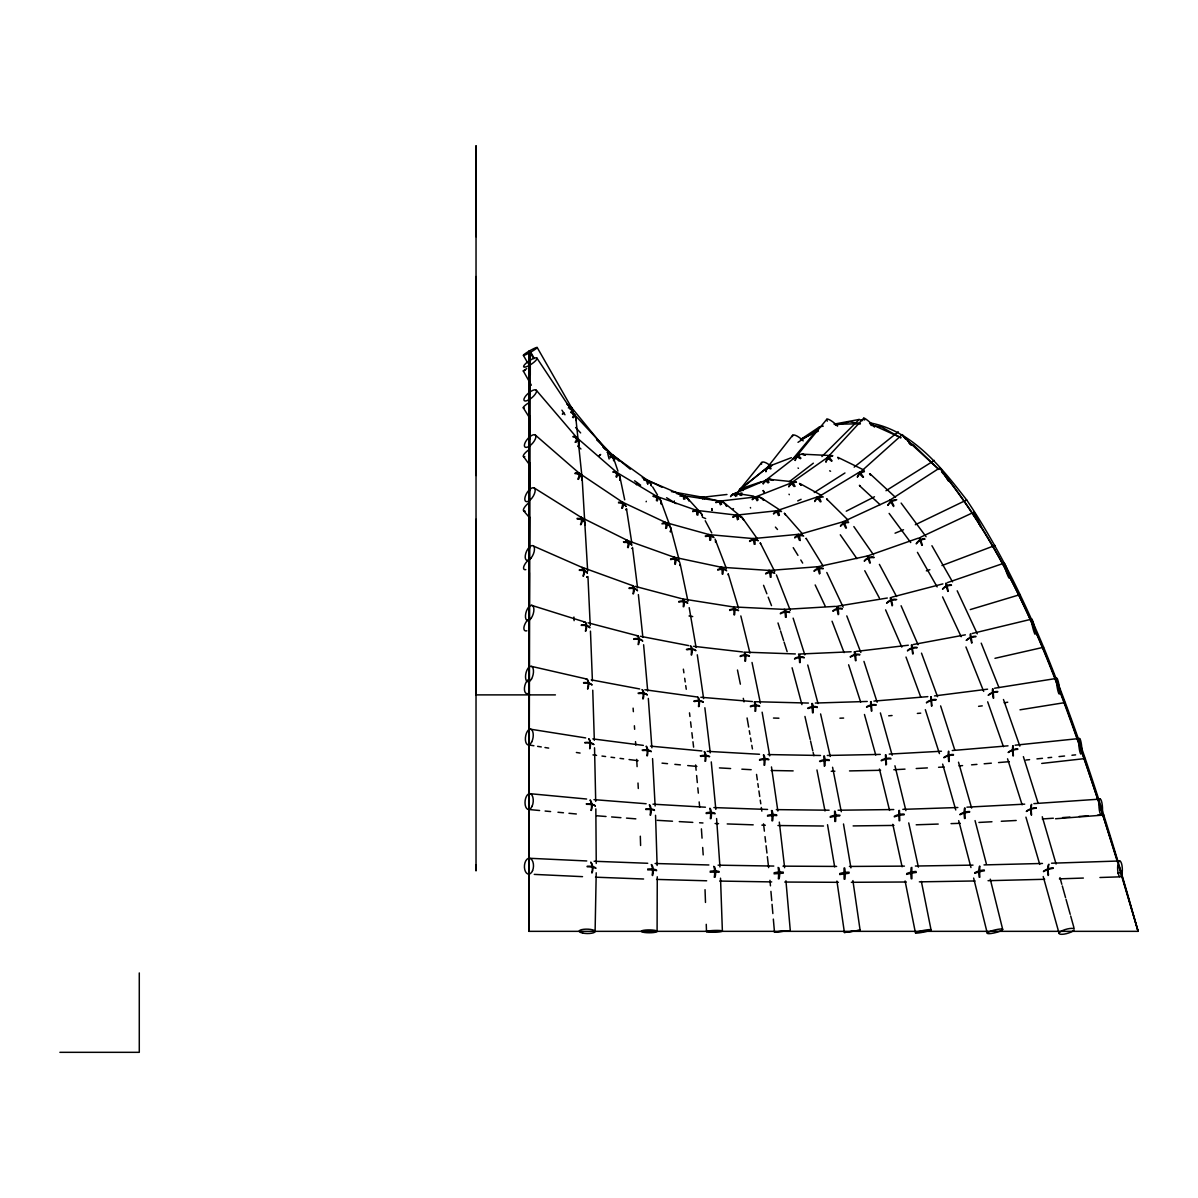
<?xml version="1.0" encoding="UTF-8"?>
<svg xmlns="http://www.w3.org/2000/svg" width="1198" height="1198" viewBox="0 0 1198 1198"><rect width="100%" height="100%" fill="white"/><g stroke="black" fill="none" stroke-linecap="round" stroke-linejoin="round"><path stroke-width="1.5" d="M476.025 519.318L476.025 870.676L476.025 864.791M476.025 475.501L476.04 145.677L476.04 236.68M476.055 685.031L476.055 667.99M530.28 374.869L530.28 351.718M869.793 422.849C912.801 430.711 941.284 467.43 966.681 499.955C997.694 546.078 1022.059 596.125 1043.623 647.249C1081.539 739.675 1111.265 835.186 1138.1 931.34L528.767 931.34L530.28 351.418L533.919 357.768M657.088 931.46A7.937 1.438 0.2 0 0 645.707 930.037A7.937 1.438 0.2 0 0 644.719 932.508A7.937 1.438 0.2 0 0 657.088 931.46L657.268 876.771M796.94 535.132L843.886 521.534L846.432 527.899M824.314 766.256L823.805 756.043M530.07 392.63L530.115 383.33M528.812 731.544L528.947 692.519M529.037 668.499L529.157 633.128M529.261 607.671L529.381 572.659M529.471 548.804L529.591 516.847M529.681 490.776L529.786 462.892M529.89 438.782L529.98 415.841M530.07 394.322L530.085 388.931M834.826 821.499L834.557 811.241M844.111 879.167L844.021 868.056M899.773 820.705L899.488 810.447M911.918 878.778L911.828 867.352M595.106 931.475L596.215 872.788M885.427 754.815L885.846 765.013M948.831 751.326L949.25 761.524M911.349 645.063L912.666 653.868M970.709 634.027L972.012 642.817M890.234 597.772L892.136 605.874M898.934 810.447L899.054 820.705M965.004 807.976L965.094 818.489M930.726 696.727L931.475 706.011M992.917 688.82L993.666 698.105M531.343 385.202L523.271 370.946L526.716 368.625M919.031 538.022L921.891 545.36M980.488 525.248L973.974 512.16L980.189 525.982M858.876 473.465L902.214 434.619L911.813 445.222M902.229 434.724L903.532 436.551M844.395 932.478L860.104 930.202L844.41 932.508L836.923 881.054M790.291 930.651L774.477 932.029L790.291 930.651L785.933 880.77M863.488 476.999L859.715 471.967L816.841 497.844M859.715 471.967L859.82 472.731M766.66 468.328L792.612 435.308M739.585 489.937L761.703 462.488M795.861 457.067L826.785 419.27M792.926 458.819L819.687 426.788L823.281 426.129M826.77 458.22L863.728 418.177M821.903 456.573L859.116 419.48L862.665 420.603M817.335 566.864L868.25 555.782L870.317 562.88M740.035 489.488L767.933 467.04L740.738 488.769M854.174 467.13L898.26 431.804M764.728 481.012L797.134 455.824M789.078 481.881L813.337 463.177M790.53 483.438L828.043 457.097M801.417 438.977L819.687 426.788M939.936 467.849L948.546 480.997L939.951 467.759L889.8 500.21L893.588 506.544M798.003 442.317L817.725 429.573M814.281 492.513L844.964 472.985M885.996 490.716L934.365 460.406M846.252 511.187L874.465 496.781M525.428 370.017L523.271 370.946M915.317 524.739L966.681 499.955M797.718 500.914L801.103 499.296M920.738 537.138L973.974 512.16M800.474 439.456L818.324 431.115M733.206 494.085L766.51 479.964M895.056 533.185L903.532 529.756M754.426 497.365L792.192 482.554M769.595 466.022L791.414 457.681M941.972 565.546L994.999 545.449M918.072 538.231L867.307 556.052L869.703 563.015M947.588 582.542L1004.134 563.135M741.802 488.425L761.554 481.671M775.9 511.037L818.264 496.601M926.339 570.847L929.843 569.724M970.26 609.587L1020.247 594.552M892.001 597.128L942.901 583.89M835.455 425.29L849.622 421.861L860.269 423.568M972.147 633.487L1031.658 619.141M994.969 658.316L1043.623 647.249M839.663 874.555L849.068 873.237M834.018 424.137L859.116 419.48M913.205 644.539L965.363 634.835M838.271 606.053L887.314 598.027M1020.007 709.815L1065.381 702.522M994.595 688.221L1056.846 678.368M1004.194 702.777L1007.743 702.223M816.796 497.275L820.286 501.842M934.515 695.918L987.571 689.179M978.586 706.326L982.255 705.862M856.001 651.442L908.309 645.228M774.058 873.836L783.327 873.162M718.59 501.258L756.447 496.871M701.594 497.38L726.976 494.474M1041.736 763.44L1085.328 758.529M735.677 515.215L777.637 510.662M1015.11 745.201L1079.518 738.492M1025.907 760.041L1029.591 759.652M1036.944 758.888L1042.47 758.319M1047.995 757.735L1051.679 757.361M1059.032 756.597L1064.558 756.013M1071.925 755.249L1075.594 754.86M858.517 472.821L862.934 477.268M752.494 538.651L798.467 534.323M952.26 750.532L1008.012 745.83M958.984 765.896L962.578 765.597M971.563 764.833L976.954 764.384M984.157 763.785L991.345 763.171M998.533 762.572L1009.33 761.658M873.911 701.1L927.836 696.637M888.691 715.805L892.061 715.52M917.354 713.424L920.723 713.154M768.727 570.503L818.444 566.669M1055.528 818.758L1103.822 815.044M1033.874 803.633L1100.213 799.096M1042.29 818.968L1053.341 818.219M1062.551 817.59L1069.919 817.081M1079.143 816.452L1088.353 815.823M1097.563 815.194L1101.247 814.94M784.091 609.438L835.44 606.368M889.216 754.096L941.433 751.236M893.813 769.745L905.014 769.131M916.2 768.517L927.387 767.903M938.573 767.289L944.174 766.975M966.921 807.167L1024.694 804.143M978.916 822.442L991.959 821.753M1001.273 821.274L1016.189 820.48M800.234 654.003L851.149 651.772M1117.719 872.998L1121.418 872.863M902.828 809.354L957.861 807.512M916.2 824.793L938.214 824.059M951.047 823.625L960.227 823.311M1051.559 863.219L1119.741 860.973M1059.406 878.853L1083.366 878.059M1099.944 877.505L1120.22 876.831A7.937 2.351 88.1 0 1 1117.764 865.435A7.937 2.351 88.1 0 1 1121.553 863.563A7.937 2.351 88.1 0 1 1121.029 876.337M815.314 703.046L867.247 701.459M839.903 718.186L843.617 718.066M984.022 864.911L1042.47 863.459M988.05 880.695L1044.671 879.287M834.751 424.257L860.404 423.748M827.264 755.474L880.275 754.411M831.232 771.272L834.886 771.198M849.517 770.913L880.605 770.284M915.392 866.034L973.001 865.121M919.345 881.848L975.097 880.964M838.091 810.222L893.753 809.549M853.126 825.916L893.948 825.422M849.427 866.439L904.415 866.124M851.359 882.297L906.347 881.998M555.408 694.885L476.025 694.885L476.04 276.558M59.9 1052.323L139.282 1052.323L139.282 972.941M782.968 866.154L836.623 866.424M784.75 882.042L838.39 882.312M776.319 809.623L829.106 810.207M777.966 825.527L823.475 826.021M718.081 865.166L773.788 866.064M719.713 881.069L771.692 881.908M768.023 754.56L820.51 755.489M771.138 770.494L793.151 770.883M755.683 701.714L808.41 703.061M773.474 718.051L778.925 718.201M655.096 863.503L708.872 864.971M656.594 879.422L706.655 880.785M745.605 652.176L795.337 653.943M713.873 807.587L767.559 809.444M715.101 823.52L718.56 823.64M727.216 823.939L753.198 824.838M761.868 825.137L765.327 825.257M594.103 861.257L647.729 863.279M595.511 877.191L643.581 879.003M529.202 858.262L586.735 860.958M534.263 874.39L582.528 876.651M734.614 606.982L784.915 609.423A7.937 1.572 -87.2 0 1 786.113 617.359M802.106 454.162L832.7 455.659M707.179 751.326L759.487 754.276M719.429 767.903L730.63 768.547M741.847 769.176L751.176 769.7M652.97 804.172L705.427 807.212M657.268 820.33L672.497 821.214M679.266 821.603L692.803 822.382M699.572 822.771L702.956 822.966M720.971 567.238L769.835 570.488M593.968 799.635L646.126 803.738M596.709 815.763L606.023 816.497M611.609 816.946L620.923 817.68M626.509 818.114L635.824 818.848M700.815 697.266L752.434 701.549M708.572 534.578L753.901 538.651M797.059 534.578L799.44 540.403M650.484 746.129L701.833 750.951M662.03 763.141L667.526 763.665M674.863 764.354L680.374 764.878M687.712 765.567L696.877 766.421M529.681 793.66L586.601 799.021M528.588 809.474L539.609 810.522M545.105 811.046L550.616 811.555M557.969 812.259L563.464 812.768M568.975 813.292L576.328 813.981M769.76 479.35L795.262 482M693.612 646.291L742.52 651.952M695.739 510.273L737.384 515.215M592.8 738.896L643.356 745.396M592.965 754.905L596.574 755.369M601.98 756.058L605.604 756.522M611.01 757.226L614.619 757.69M620.04 758.379L623.649 758.843M629.07 759.547L638.1 760.7M644.853 689.749L697.476 697.011M682.695 495.583L720.582 501.288M683.998 599.135L731.693 606.682M689.045 615.982L692.714 616.566M530.28 729.163L585.672 737.923M528.363 744.886L533.904 745.755M537.602 746.354L541.286 746.938M544.985 747.522L548.684 748.106M576.373 752.479L580.072 753.063M743.179 494.46L753.692 496.137M870.916 425.29L881.563 426.997L900.731 437.809M671.419 491.599L703.81 497.455M591.288 679.865L639.687 688.955M640.436 636.288L688.67 645.602M673.785 557.16L721.99 567.388M705.502 497.949L722.514 501.827M531.598 666.402L586.795 679.056M588.053 622.81L637.815 635.839M635.225 586.376L681.213 598.566M664.995 522.358L709.86 534.802M817.365 566.834L819.417 573.932M531.523 605.304L584.31 621.867M676.346 493.411L684.657 496.137L646.785 480.054M656.085 496.152L697.491 510.677M626.913 540.343L674.624 557.414M584.369 568.166L633.113 585.837M533.619 546.123L583.711 568.137M702.327 517.132L705.667 518.599M869.568 423.553L900.851 437.629M621.912 501.902L666.417 522.852M642.248 477.658L661.895 487.182M837.746 457.277L863.968 470.065M580.731 517.147L628.111 540.777M800.204 483.707L821.124 495.223M908.728 442.302L913.52 445.012L938.843 469.451M616.326 472.177L657.537 496.826M666.597 497.739L676.151 503.624M534.203 487.96A7.937 3.564 -57.9 0 1 530.504 499.686A7.937 3.564 -57.9 0 1 525.263 496.406A7.937 3.564 -57.9 0 1 534.203 487.96L581.404 517.521M762.018 498.353L780.512 510.423M578.679 472.821L622.945 502.486M610.486 453.533L648.343 480.937M634.596 480.787L640.645 485.175M612.058 457.366L614.888 459.658M725.239 503.714L742.281 517.671M613.032 455.045L630.283 469.197M580.94 448.965L578.185 446.569A7.937 7.383 -7.5 0 0 573.423 436.162M576.403 437.315L617.464 473M535.341 435.054A7.937 3.309 -49 0 1 529.681 445.926A7.937 3.309 -49 0 1 525.368 442.167A7.937 3.309 -49 0 1 535.341 435.054L579.473 473.435M980.533 526.416L980.578 525.518M618.992 461.08L596.619 439.846M907.44 440.594L938.798 469.406M941.523 471.907L944.249 474.423C1032.406 587.349 1074.591 727.306 1117.779 861.826M870.212 473.974L895.52 497.38M859.805 485.954L880.051 504.672M942.841 473.315L945.507 475.891C1020.097 570.937 1059.856 687.248 1098.192 800.339M827.024 499.506A7.937 6.888 -61.1 0 0 826.755 499.072L848.094 520.112M910.929 445.012L910.016 444.054M573.842 413.984L611.639 454.551M575.594 427.506L580.641 432.912M909.686 443.694L908.623 442.526M687.008 497.664L700.306 512.4M784.63 513.553L802.241 533.664M775.405 527.105L777.487 529.471M523.631 510.857L529.576 517.701M536.27 390.219L577.226 438.139M905.688 439.172L904.999 438.348M904.67 437.959L903.801 436.881M570.952 406.826L605.514 449.07M901.136 503.085L926.084 536.734M889.126 513.403L910.72 542.544M523.421 456.408L529.771 465.109M743.509 519.408L757.091 538.471M853.845 526.581L873.597 554.959M840.277 534.787L856.914 558.672M533.949 358.636L528.767 351.119L528.767 931.34M536.914 358.097A7.937 1.992 -33.5 0 1 527.944 366.109A7.937 1.992 -33.5 0 1 526.042 363.234A7.937 1.992 -33.5 0 1 536.914 358.097L574.651 415.017M561.922 410.165L564.977 414.778M523.301 407.814L530.385 419.135M806.104 538.321L823.131 566.07M793.226 547.666L797.958 555.363M800.788 559.99L802.675 563.075M652.625 486.882L657.507 495.014M890.983 597.443L892.555 605.215M836.489 606.368L838.151 614.694M537.183 347.48A7.937 0.839 -29.7 0 1 527.195 354.009A7.937 0.839 -29.7 0 1 526.476 352.751A7.937 0.839 -29.7 0 1 537.183 347.48L571.701 407.904M523.391 355.357L527.704 362.904M931.924 545.719L952.515 581.854M917.443 552.353L937.135 586.915M705.248 520.756L711.762 532.915M879.392 564.393L896.538 596.499M864.776 570.712L879.362 597.997M760.266 542.889L774.762 571.566M826.8 572.479L843.167 607.131M815.179 584.953L825.317 606.398M893.873 505.751L890.803 499.686L842.673 521.984L845.773 528.063M957.202 590.794L977.283 633.802M942.571 596.904L961.17 636.722M901.091 605.754L918.027 644.704M885.592 609.857L901.795 647.1M981.222 643.161L998.967 687.607M965.932 646.95L983.678 691.411M776.409 574.905L790.306 610.456M763.56 585.313L766.87 593.774M768.203 597.173L771.512 605.634M715.056 539.07L726.302 568.316M846.791 615.892L860.838 652.521M832.041 621.208L844.081 652.611M921.502 653.15L937.525 696.682M906.002 657.043L920.843 697.341M871.096 701.534L871.904 710.968M661.281 502.037L669.667 525.128M1003.46 699.512L1019.842 746.099M987.676 701.818L1003.445 746.683M922.4 545.12L919.839 537.692M1099.375 803.873L1117.524 862.246M614.724 461.589L617.943 471.114M863.953 661.386L877.146 702.253M848.618 664.8L860.658 702.103M940.625 705.907L954.716 749.843M925.335 709.665L939.427 753.602M793.136 618.138L804.801 654.812M777.996 622.96L780.033 629.339M780.542 630.927L783.582 640.496M784.091 642.098L787.131 651.652M1023.377 756.642L1037.947 802.645M1007.548 758.798L1022.119 804.801M1118.887 865.36L1138.1 931.34L1118.588 865.78M728.174 573.662L738.522 608.135M1042.26 816.751L1056.082 864.028M1025.922 817.126L1039.744 864.402M958.52 762.198L971.623 808.066M942.661 764.114L955.764 809.983M811.795 703.481L812.544 712.78M1059.96 877.595L1061.817 884.274M1062.297 885.951L1065.561 897.631M1066.025 899.309L1070.218 914.329M1070.683 916.006L1073.947 927.701M1043.218 876.532L1059.077 933.317M880.38 712.915L892.166 755.264M864.462 714.487L875.753 755.069M807.751 665.01L818.039 703.57M792.088 667.78L801.911 704.589M670.73 528.063L679.041 559.481M948.307 591.273L946.405 583.171M975.052 820.585L986.373 863.893M958.7 820.63L970.964 867.547M607.805 453.922L609.123 458.999M990.267 879.152L1002.696 929.438A7.937 1.378 -13.9 0 1 991.42 933.452A7.937 1.378 -13.9 0 1 990.851 931.131A7.937 1.378 -13.9 0 1 1002.696 929.438M973.645 878.089L987.287 933.242M740.828 615.937L749.948 653.105M894.936 765.777L905.898 810.612M879.452 769.026L889.56 810.417M854.234 651.727L855.432 660.637M820.6 713.933L830.274 756.492M804.951 716.449L810.177 739.376M810.552 741.008L812.783 750.832M813.157 752.464L813.891 755.743M908.728 822.906L918.402 867.127M892.81 824.314L902.094 866.768M680.344 564.782L687.981 601.306M619.995 477.253L624.697 499.821M752.03 662.464L760.401 703.181M737.474 670.011L740.379 684.178M743.299 698.344L744.018 701.878M911.978 644.973L913.146 653.779M921.367 881.429L931.026 929.783A7.937 0.839 -11.3 0 1 919.016 932.883A7.937 0.839 -11.3 0 1 919.69 931.28A7.937 0.839 -11.3 0 1 931.011 929.843M905.089 880.949L915.452 932.898M832.58 767.274L841.281 811.735M816.961 769.955L825.003 810.986M885.951 754.8L886.475 764.474M762.138 712.181L769.715 755.878M747.073 717.961L748.66 727.066M749.289 730.705L749.918 734.344M750.547 737.998L751.176 741.637M751.805 745.276L752.434 748.915M689.194 607.671L696.068 647.504M843.497 823.969L850.924 867.891M827.533 824.718L834.662 866.873M626.524 509.015L631.81 542.964M852.901 880.605L860.104 930.202M771.467 766.93L777.846 811.001M756.537 774.417L757.331 779.928M757.855 783.597L758.394 787.281M758.918 790.95L759.727 796.46M760.251 800.129L760.79 803.798M761.314 807.482L761.838 811.151M697.281 654.782L703.615 698.599M683.369 669.158L683.893 672.812M684.687 678.293L685.211 681.947M685.735 685.6L686.274 689.254M575.968 419.255L582.033 477.418M632.469 547.366L637.561 587.859M704.858 707.748L710.264 752.868M689.494 712.855L689.928 716.464M690.587 721.87L691.231 727.291M691.875 732.697L692.534 738.118M692.968 741.727L693.612 747.148M779.299 822.098L784.63 867.711M763.53 823.85L764.384 831.142M765.013 836.623L765.657 842.089M766.091 845.743L766.945 853.036M767.364 856.69L768.637 867.637M638.369 594.582L642.862 637.321M711.268 761.898L715.82 809.399M695.619 764.968L696.128 770.254M696.637 775.525L697.311 782.564M697.82 787.85L698.329 793.121M699.168 801.926L699.677 807.197M769.955 880.29L770.449 885.831M770.928 891.387L771.737 900.611M772.051 904.31L772.86 913.55M773.339 919.091L774.477 932.029M643.611 644.764L647.699 691.066M931.984 705.951L931.22 696.667M871.305 710.968L870.557 701.699M648.328 698.434L651.877 747.777M633.113 708.138L633.368 711.672M634.386 725.763L634.641 729.283M635.524 741.622L635.779 745.156M716.599 818.548L719.938 866.918M701.399 828.866L702.043 838.166M702.687 847.48L703.196 854.908M582.198 479.185L587.664 571.132M652.566 758.619L655.126 805.984M636.707 759.337L637.096 766.63M637.995 783.028L638.294 788.494M587.948 576.567L590.225 625.641M573.932 617.03L574.112 620.669M590.464 631.136L592.411 680.928M720.522 878.194L722.379 931.056A7.937 0.884 -2 0 1 710.474 932.239A7.937 0.884 -2 0 1 710.474 930.711A7.937 0.884 -2 0 1 722.379 931.056M705.038 889.68L705.487 902.438M706.251 924.317L706.506 931.61M655.546 815.299L657.118 865.48M640.316 836.204L640.601 845.489M592.755 690.213L594.328 740.319M594.537 747.792L595.706 801.417M595.84 808.875L596.245 863.473M529.216 693.043A7.937 4.103 -73 0 1 524.469 689.973A7.937 4.103 -73 0 1 527.779 679.895M526.865 630.792A7.937 3.684 -56.9 0 1 523.9 627.707A7.937 3.684 -56.9 0 1 527.824 619.785M525.817 569.634A7.937 3.16 -47.4 0 1 523.721 566.879A7.937 3.16 -47.4 0 1 528.288 560.155M525.218 511.202A7.937 2.681 -41 0 1 523.781 508.611A7.937 2.681 -41 0 1 529.187 502.576M524.814 456.678A7.937 2.156 -36.1 0 1 523.751 454.731A7.937 2.156 -36.1 0 1 529.022 449.669M739.211 490.491A7.937 5.975 39.9 0 1 743.254 488.095M524.215 407.934A7.937 1.393 -32 0 1 527.869 403.337M738.387 491.614A7.937 6.754 52 0 1 744.392 488.185M740.469 489.398A7.937 2.606 51.7 0 1 742.146 488.574M739.376 490.491A7.937 6.439 51.4 0 1 743.374 487.601M765.851 471.653A7.937 6.439 51.4 0 1 771.482 465.842M739.331 490.536A7.937 2.905 38.9 0 1 739.735 489.787M761.584 464.18A7.937 2.905 38.9 0 1 763.665 462.054A7.937 2.905 38.9 0 1 770.134 465.573M572.719 412.471A7.937 7.832 16.9 0 0 567.043 404.34A7.937 7.877 -23.1 0 1 572.659 412.921M603.148 447.243A7.937 7.817 38.6 0 1 606.008 449.939M700.051 497.709A7.937 7.488 69.6 0 1 705.817 498.353M742.146 493.89A7.937 2.037 66.6 0 1 741.847 492.887M741.367 489.383A7.937 2.037 66.6 0 1 743.614 489.353M731.199 495.448A7.937 7.278 71.4 0 1 740.828 495.448M741.921 495.283A7.937 2.246 51.2 0 1 740.619 493.097M739.75 490.626A7.937 2.246 51.2 0 1 743.074 490.566M767.708 468.478A7.937 2.246 51.2 0 1 770.973 468.119M738.148 492.932A7.937 7.053 71.2 0 1 744.482 487.826M764.204 491.974A7.937 7.053 71.2 0 1 763.336 490.536M763.096 483.513A7.937 7.053 71.2 0 1 772.56 480.383M766.6 469.571A7.937 2.456 38.2 0 1 770.808 468.957M792.537 436.551A7.937 2.456 38.2 0 1 795.697 435.458A7.937 2.456 38.2 0 1 803.169 440.879M766.001 471.563A7.937 6.784 69.1 0 1 772.186 465.423M798.452 468.343A7.937 6.784 69.1 0 1 798.033 467.999M795.113 460.436A7.937 6.784 69.1 0 1 799.83 454.476M802.271 454.371A7.937 6.784 69.1 0 1 804.682 455.255M570.383 408.144A7.937 0.839 -29.7 0 1 570.577 409.132M570.802 411.992A7.937 7.877 -23.1 0 1 575.879 420.468M562.431 413.849A7.937 7.877 -23.1 0 1 563.749 412.786M568.331 407.949A7.937 1.048 -39.3 0 1 569.634 408.862M603.223 447.168A7.937 7.847 -47.8 0 1 606.053 449.819M607.042 452.14A7.937 7.847 -47.8 0 1 613.69 460.526M599.24 455.689A7.937 7.847 -47.8 0 1 599.928 454.791M604.391 447.962A7.937 1.258 -50.6 0 1 604.421 448.621M643.805 479.455A7.937 7.787 -63.2 0 1 651.338 485.684M636.408 484.606A7.937 7.787 -63.2 0 1 636.887 483.573M702.852 498.413A7.937 1.617 -79.7 0 1 704.514 499.012M681.183 495.553A7.937 7.667 -71.9 0 1 688.82 500.674M673.98 502.321A7.937 7.667 -71.9 0 1 674.234 501.213M701.144 497.694A7.937 1.707 83.5 0 1 702.792 498.952M734.644 494.759A7.937 1.707 83.5 0 1 736.92 495.822M699.497 498.069A7.937 7.502 -77.2 0 1 706.221 498.323M716.015 502.187A7.937 7.502 -77.2 0 1 726.572 506.38M711.986 510.273A7.937 7.502 -77.2 0 1 711.971 508.581A7.937 7.263 -50.7 0 0 711.926 510.228M732.817 495.029A7.937 1.752 67 0 1 735.737 496.466M766.106 481.192A7.937 1.752 67 0 1 769.041 482.345M730.54 496.646A7.937 7.308 -80.9 0 1 741.248 495.403M733.565 508.821A7.937 7.308 -80.9 0 1 733.086 508.596M752.284 499.147A7.937 7.308 -80.9 0 1 763.306 500M750.592 508.042A7.937 7.308 -80.9 0 1 750.397 507.518M764.653 482.3A7.937 1.782 52.2 0 1 768.143 482.974M797.059 457.112A7.937 1.782 52.2 0 1 800.908 458.145M763.201 483.977A7.937 7.098 -84 0 1 773.159 480.308M763.815 492.034A7.937 7.098 -84 0 1 763.066 490.566M799.485 483.588A7.937 7.098 -84 0 1 800.878 485.19M789.302 494.684A7.937 7.098 -84 0 1 789.018 494.22M788.688 486.643A7.937 7.098 -84 0 1 796.266 482.09M795.292 460.406A7.937 6.888 -87.2 0 1 805.4 455.135M830.573 471.218A7.937 6.888 -87.2 0 1 829.66 470.814M825.886 461.919A7.937 6.888 -87.2 0 1 832.206 455.689M795.936 458.115A7.937 1.842 39.3 0 1 800.519 458.714M827.309 421.127A7.937 1.842 39.3 0 1 829.405 419.734A7.937 1.842 39.3 0 1 837.537 426.159M573.318 414.748A7.937 1.992 -33.5 0 1 573.198 417.773M572.779 413.894A7.937 1.902 -43 0 1 572.554 417.263M610.306 454.551A7.937 1.902 -43 0 1 610.351 457.831M570.802 412.426A7.937 7.383 -7.5 0 1 575.879 420.303M562.431 414.268A7.937 7.383 -7.5 0 1 563.749 413.25M609.198 453.802A7.937 1.857 -54.1 0 1 610.022 456.573M647.04 481.192A7.937 1.857 -54.1 0 1 647.684 484.381M607.506 452.559A7.937 7.473 -18.6 0 1 613.646 460.766M599.509 455.674A7.937 7.473 -18.6 0 1 600.662 454.461M613.376 471.518A7.937 7.473 -18.6 0 1 619.965 480.323M645.602 480.608A7.937 1.812 -67 0 1 646.98 483.123M683.489 496.691A7.937 1.812 -67 0 1 684.867 499.192M643.685 479.784A7.937 7.473 -31 0 1 651.413 485.879M636.572 484.576A7.937 7.473 -31 0 1 637.111 483.603M652.895 496.107A7.937 7.473 -31 0 1 661.251 503.774M681.857 496.301A7.937 1.722 -81.4 0 1 683.639 499.192M719.459 502.531A7.937 1.722 -81.4 0 1 721.54 504.433M679.925 496.107A7.937 7.398 -42.1 0 1 688.955 500.779M674.04 502.351A7.937 7.398 -42.1 0 1 674.354 501.273M692.684 511.007A7.937 7.398 -42.1 0 1 702.372 516.024M715.955 502.681A7.937 7.263 -50.7 0 1 726.572 505.96M732.996 516.652A7.937 7.263 -50.7 0 1 743.614 519.917A7.937 6.814 -35.5 0 0 732.876 517.341M718.081 501.752A7.937 1.587 83.4 0 1 720.327 504.882M755.803 497.829A7.937 1.587 83.4 0 1 758.079 500.03M752.299 499.716A7.937 7.083 -56.9 0 1 763.635 500.15M784.495 513.508A7.937 7.083 -56.9 0 1 785.019 514.391M773.429 513.508A7.937 7.083 -56.9 0 1 780.767 511.037M754.141 498.248A7.937 1.408 68.6 0 1 757.091 500.764M791.923 483.692A7.937 1.408 68.6 0 1 795.083 486.403M790.515 484.321A7.937 1.243 54.9 0 1 794.124 486.583M828.118 458.235A7.937 1.243 54.9 0 1 831.966 460.661M799.65 483.453A7.937 6.888 -61.1 0 1 801.282 485.325M788.988 486.732A7.937 6.888 -61.1 0 1 796.445 482.255M814.73 500.914A7.937 6.888 -61.1 0 1 822.187 496.436M826.979 459.044A7.937 1.138 42.7 0 1 831.712 461.275M864.657 420.034A7.937 1.138 42.7 0 1 866.334 419.405A7.937 1.138 42.7 0 1 874.48 427.072M838.136 458.145A7.937 6.679 -64 0 1 838.675 458.969M826.081 461.964A7.937 6.679 -64 0 1 832.55 455.959M869.568 473.749A7.937 6.679 -64 0 1 870.048 474.633M860.044 485.819A7.937 6.679 -64 0 1 859.625 485.564M857.409 476.624A7.937 6.679 -64 0 1 864.192 471.099M575.609 437.734A7.937 2.845 -40.5 0 1 576.013 442.332M575.13 437.15A7.937 2.546 -49 0 1 575.1 442.332M615.907 472.94A7.937 2.546 -49 0 1 616.685 477.163M572.884 436.761A7.937 6.634 -4.8 0 1 578.155 446.3M575.384 472.821A7.937 6.634 -4.8 0 1 582.108 480.158M612.822 472.102A7.937 6.844 -11.8 0 1 619.965 480.054M626.24 510.153A7.937 6.844 -11.8 0 0 626.419 508.671A7.937 6.14 -8.8 0 1 626.255 509.914M618.527 502.202A7.937 6.844 -11.8 0 1 625.925 506.29M615.143 472.311A7.937 2.306 -59.1 0 1 615.937 476.774M655.815 497.275A7.937 2.306 -59.1 0 1 657.328 500.959M653.464 496.616A7.937 6.918 -20 0 1 661.206 504.029M646.126 501.767A7.937 6.918 -20 0 1 646.336 501.288M662.479 523.077A7.937 6.918 -20 0 1 670.371 531.912M655.036 496.541A7.937 2.052 -70.7 0 1 656.414 500.644M696.233 511.261A7.937 2.052 -70.7 0 1 697.82 515.17M694.93 510.992A7.937 1.752 -83.2 0 1 696.832 514.885M736.725 515.709A7.937 1.752 -83.2 0 1 738.477 519.318M692.684 511.591A7.937 6.903 -28.2 0 1 702.402 515.844M715.535 540.657A7.937 6.903 -28.2 0 1 715.595 542.155M705.203 536.12A7.937 6.903 -28.2 0 1 713.738 537.198M735.228 515.709A7.937 1.408 83.8 0 1 737.444 519.827M777.188 511.157A7.937 1.408 83.8 0 1 779.404 515.275M749.604 540.792A7.937 6.814 -35.5 0 1 757.765 540.223M775.72 511.621A7.937 1.048 71.2 0 1 778.505 515.604M818.099 497.679A7.937 1.048 71.2 0 1 821.064 501.677M784.39 513.268A7.937 6.649 -41.2 0 1 785.409 514.885M773.609 513.987A7.937 6.649 -41.2 0 1 781.545 511.546M794.753 537.258A7.937 6.649 -41.2 0 1 802.735 535.356M826.875 498.997A7.937 6.469 -45.1 0 1 827.384 499.776M814.7 501.588A7.937 6.469 -45.1 0 1 823.296 496.945M840.502 525.712A7.937 6.469 -45.1 0 1 848.484 522.014M869.793 473.704A7.937 6.245 -47.2 0 1 870.437 474.902M859.79 485.549A7.937 6.245 -47.2 0 1 859.37 485.355M857.379 477.268A7.937 6.245 -47.2 0 1 864.417 471.668M887.748 505.346A7.937 6.245 -47.2 0 1 896.748 499.746M577.631 473.12A7.937 3.309 -49 0 1 578.424 479.365M577.271 472.746A7.937 2.935 -56.2 0 1 577.84 479.125M622.076 502.291A7.937 2.935 -56.2 0 1 622.361 508.311M574.83 473.524A7.937 5.885 -3.7 0 1 582.108 480.024M577.181 518.36A7.937 5.885 -3.7 0 1 584.938 525.263M621.118 501.887A7.937 2.561 -64.8 0 1 621.702 508.102M665.145 523.047A7.937 2.561 -64.8 0 1 666.552 528.048M618.527 502.905A7.937 6.14 -8.8 0 1 625.925 506.469M632.379 548.28A7.937 6.14 -8.8 0 1 632.274 548.714M623.439 541.84A7.937 6.14 -8.8 0 1 631.75 544.865M664.291 522.672A7.937 2.171 -74.5 0 1 665.639 528.408M709.336 534.982A7.937 2.171 -74.5 0 1 710.594 540.313M661.925 523.855A7.937 6.275 -14.8 0 1 670.386 531.553M670.595 558.897A7.937 6.275 -14.8 0 1 679.925 565.561M708.198 534.757A7.937 1.722 -84.9 0 1 709.74 540.253M753.392 538.965A7.937 1.722 -84.9 0 1 755.069 544.326M715.625 541.017A7.937 6.29 -21 0 1 715.565 542.394M705.712 536.584A7.937 6.29 -21 0 1 713.753 537.498M717.767 569.469A7.937 6.29 -21 0 1 726.317 570.173M752.179 538.965A7.937 1.243 84.6 0 1 754.216 544.326M798.018 535.027A7.937 1.243 84.6 0 1 800.249 540.538M749.574 541.466A7.937 6.23 -26.8 0 1 758.214 540.807M765.672 573.333A7.937 6.23 -26.8 0 1 774.312 572.674M806.194 538.516A7.937 6.11 -31.5 0 1 806.374 538.92M794.708 537.962A7.937 6.11 -31.5 0 1 803.678 536.12M814.146 570.697A7.937 6.11 -31.5 0 1 823.101 568.316M840.472 526.341A7.937 5.93 -34.9 0 1 848.588 522.568M864.387 560.694A7.937 5.93 -34.9 0 1 873.911 557.19M888.032 505.197A7.937 5.691 -36.5 0 1 895.655 500.33M916.38 543.428A7.937 5.691 -36.5 0 1 924.482 538.531M580.925 517.311A7.937 3.564 -57.9 0 1 581.03 524.664M580.521 517.057A7.937 3.145 -63.5 0 1 580.476 524.619M626.329 540.972A7.937 3.145 -63.5 0 1 628.066 547.741M577.181 519.019A7.937 5.226 -3.1 0 1 584.938 525.113M587.155 576.942A7.937 5.226 -3.1 0 1 586.9 577.286M579.368 569.799A7.937 5.226 -3.1 0 1 587.364 572.944M625.775 540.822A7.937 2.696 -70.3 0 1 627.557 547.336M674.189 557.489A7.937 2.696 -70.3 0 1 675.268 564.408M632.394 548.145A7.937 5.466 -7.2 0 1 632.289 548.534M623.993 542.439A7.937 5.466 -7.2 0 1 631.75 545.12M629.13 587.889A7.937 5.466 -7.2 0 1 637.456 590.494M680.045 564.947A7.937 5.601 -11.8 0 1 679.94 565.351M670.595 559.586A7.937 5.601 -11.8 0 1 678.877 561.203M678.802 601.486A7.937 5.601 -11.8 0 1 687.622 602.953M673.456 557.235A7.937 2.201 -78 0 1 674.699 563.839M721.645 567.463A7.937 2.201 -78 0 1 722.903 574.052M728.219 574.471A7.937 5.646 -16.7 0 1 728.159 574.89M717.752 570.158A7.937 5.646 -16.7 0 1 726.692 570.832M729.657 609.812A7.937 5.646 -16.7 0 1 738.597 610.471M720.118 568.211A7.937 1.647 -86.2 0 1 722.169 574.037M769.58 570.577A7.937 1.647 -86.2 0 1 771.033 577.286M768.382 570.997A7.937 1.078 85.6 0 1 770.314 577.286M818.309 566.759A7.937 1.078 85.6 0 1 820.031 573.468M765.642 573.992A7.937 5.601 -21.4 0 1 774.747 573.333M780.407 613.241A7.937 5.601 -21.4 0 1 789.572 612.058M814.101 571.311A7.937 5.511 -25.3 0 1 823.131 568.825M832.79 610.905A7.937 5.511 -25.3 0 1 841.82 608.419M864.312 561.248A7.937 5.361 -28.1 0 1 873.956 557.699M886.61 602.983A7.937 5.361 -28.1 0 1 896.703 599.539M916.26 543.892A7.937 5.151 -29.7 0 1 925.021 539.145M942.512 589.042A7.937 5.151 -29.7 0 1 950.972 584.714M581.809 567.657A7.937 3.684 -66.3 0 1 583.486 576.043M587.155 576.717A7.937 4.657 -2.7 0 1 586.9 577.017M579.368 570.353A7.937 4.657 -2.7 0 1 587.364 573.138M581.33 624.937A7.937 4.657 -2.7 0 1 589.671 627.363M581.659 567.523A7.937 3.235 -70.1 0 1 582.977 576.073M632.739 585.717A7.937 3.235 -70.1 0 1 633.487 593.774M632.05 585.537A7.937 2.725 -75.2 0 1 632.933 593.789M682.995 599A7.937 2.725 -75.2 0 1 683.833 606.682M629.13 588.503A7.937 4.837 -6 0 1 637.456 590.749M633.847 638.774A7.937 4.837 -6 0 1 642.472 640.63M682.306 598.865A7.937 2.171 -81 0 1 683.204 606.682M733.685 606.982A7.937 2.171 -81 0 1 734.584 614.814M678.802 602.13A7.937 4.942 -9.8 0 1 687.637 603.298M686.394 649.376A7.937 4.942 -9.8 0 1 695.753 650.364M732.757 606.892A7.937 1.572 -87.2 0 1 733.955 614.814M729.657 610.471A7.937 4.972 -13.8 0 1 738.268 610.636M740.244 655.905A7.937 4.972 -13.8 0 1 749.379 655.875M784.016 609.453A7.937 0.943 86.6 0 1 785.484 617.359M837.282 606.263A7.937 0.943 86.6 0 1 838.69 614.185M780.377 613.84A7.937 4.957 -17.6 0 1 789.602 612.552M794.588 658.496A7.937 4.957 -17.6 0 1 803.798 657.208M833.179 611.13A7.937 4.897 -21 0 1 842.314 609.078M850.146 656.804A7.937 4.897 -21 0 1 859.7 654.422M886.909 603.073A7.937 4.792 -23.5 0 1 895.849 599.899M907.545 650.484A7.937 4.792 -23.5 0 1 916.934 647.369M942.766 589.042A7.937 4.642 -25 0 1 951.497 585.283M966.247 640.376A7.937 4.642 -25 0 1 975.786 636.273M947.873 591.438A7.937 0.764 71.1 0 1 945.746 583.261M585.298 622.166A7.937 3.669 -72.6 0 1 585.792 631.136M583.74 621.942A7.937 3.669 -72.6 0 1 584.025 621.882M583.636 621.867A7.937 3.25 -75.3 0 1 585.373 631.151M637.426 635.704A7.937 3.25 -75.3 0 1 638.609 644.509M581.33 625.416A7.937 4.178 -2.2 0 1 589.895 627.842M583.576 682.59A7.937 4.178 -2.2 0 1 591.917 684.747M636.857 635.599A7.937 2.74 -79.1 0 1 638.1 644.524M691.021 646.126A7.937 2.74 -79.1 0 1 691.71 654.872M633.847 639.343A7.937 4.253 -5 0 1 642.742 641.185M638.04 693.163A7.937 4.253 -5 0 1 647.22 694.645M690.288 645.947A7.937 2.141 -83.4 0 1 691.156 654.872M744.632 652.236A7.937 2.141 -83.4 0 1 745.5 661.176M686.918 649.825A7.937 4.298 -8.2 0 1 695.768 650.739M693.777 701.1A7.937 4.298 -8.2 0 1 703.151 701.863M740.229 656.534A7.937 4.313 -11.6 0 1 749.394 656.339M750.412 706.101A7.937 4.313 -11.6 0 1 759.577 705.907M743.958 652.191A7.937 1.483 -88 0 1 744.916 661.176M799.231 654.153A7.937 1.483 -88 0 1 800.219 662.569M794.559 659.08A7.937 4.298 -14.9 0 1 804.232 657.882M807.647 708.168A7.937 4.298 -14.9 0 1 817.321 706.97M798.527 654.153A7.937 0.809 87.5 0 1 799.59 662.569M854.908 651.682A7.937 0.809 87.5 0 1 855.986 660.667M850.535 657.013A7.937 4.283 -17.9 0 1 859.73 654.977M866.588 706.76A7.937 4.283 -17.9 0 1 876.217 704.813M907.485 650.903A7.937 4.253 -20.2 0 1 916.964 647.908M926.488 702.477A7.937 4.253 -20.2 0 1 935.967 699.497M971.608 642.952A7.937 0.898 76.4 0 1 970.2 634.146M1035.057 634.326A7.937 0.898 76.4 0 1 1031.822 623.185A7.937 0.898 76.4 0 1 1032.781 621.118A7.937 0.898 76.4 0 1 1035.566 633.233M966.516 640.331A7.937 4.178 -21.8 0 1 975.816 636.767M988.365 695.035A7.937 4.178 -21.8 0 1 997.664 691.486M587.305 679.401A7.937 3.669 -77.1 0 1 587.904 688.88M583.576 683.025A7.937 3.729 -1.8 0 1 591.917 684.957M584.879 742.49A7.937 3.729 -1.8 0 1 593.774 744.362M585.912 678.862A7.937 3.28 -79.4 0 1 587.559 688.895M642.577 689.793A7.937 3.28 -79.4 0 1 643.281 698.778M638.594 693.612A7.937 3.684 -4.1 0 1 647.234 694.96M642.113 750.098A7.937 3.684 -4.1 0 1 651.293 751.356M641.978 689.569A7.937 2.755 -82.1 0 1 642.787 698.793M698.224 697.326A7.937 2.755 -82.1 0 1 699.048 706.55M697.715 697.281A7.937 2.126 -85.3 0 1 698.479 706.565M754.845 702.013A7.937 2.126 -85.3 0 1 755.609 711.283M694.301 701.579A7.937 3.639 -6.8 0 1 703.166 702.283M700.261 755.878A7.937 3.639 -6.8 0 1 709.665 756.432M754.246 701.998A7.937 1.408 -88.5 0 1 754.995 711.298M812.424 703.481A7.937 1.408 -88.5 0 1 813.172 712.78M750.412 706.745A7.937 3.594 -9.8 0 1 759.592 706.416M759.547 759.547A7.937 3.594 -9.8 0 1 768.742 759.218M808.111 708.542A7.937 3.594 -12.8 0 1 817.35 707.524M819.552 761.149A7.937 3.594 -12.8 0 1 829.271 759.906M866.573 707.284A7.937 3.624 -15.6 0 1 875.813 705.293M881.309 760.236A7.937 3.624 -15.6 0 1 890.548 758.244M926.458 702.882A7.937 3.684 -17.8 0 1 935.997 700.021M943.919 757.361A7.937 3.684 -17.8 0 1 953.458 754.5M988.32 695.304A7.937 3.744 -19.4 0 1 997.694 691.935M1008.327 752.254A7.937 3.744 -19.4 0 1 1017.701 748.885M993.262 698.179A7.937 1.093 81 0 1 992.558 688.88M589.027 738.926A7.937 3.789 -81 0 1 589.82 748.825M588.742 738.911A7.937 3.414 -82.7 0 1 589.626 748.301M646.516 746.339A7.937 3.414 -82.7 0 1 647.399 755.728M584.879 742.895A7.937 3.295 -1.2 0 1 593.774 744.587M586.196 803.933A7.937 3.295 -1.2 0 1 595.316 805.835M646.111 746.324A7.937 2.845 -84.6 0 1 646.89 755.743M704.634 751.625A7.937 2.845 -84.6 0 1 705.577 761.269M642.652 750.577A7.937 3.07 -3.1 0 1 651.293 751.715M645.812 808.89A7.937 3.07 -3.1 0 1 654.452 810.013M704.154 751.61A7.937 2.126 -86.8 0 1 704.963 761.269M763.95 754.98A7.937 2.126 -86.8 0 1 764.668 765.178M700.8 756.432A7.937 2.89 -5.5 0 1 709.351 756.762M706.191 812.738A7.937 2.89 -5.5 0 1 714.757 813.068M763.396 754.965A7.937 1.333 -89 0 1 764.01 765.178M824.359 756.043A7.937 1.333 -89 0 1 825.003 765.717M759.532 760.251A7.937 2.8 -8.2 0 1 768.757 759.802M767.514 815.344A7.937 2.8 -8.2 0 1 776.723 814.91M820.016 761.629A7.937 2.8 -11.1 0 1 829.286 760.535M830.259 816.527A7.937 2.8 -11.1 0 1 840.008 815.254M881.279 760.835A7.937 2.89 -13.7 0 1 890.998 758.918M894.352 816.227A7.937 2.89 -13.7 0 1 904.056 814.056M948.726 761.509A7.937 0.884 85.2 0 1 948.397 751.341M1013.403 755.519A7.937 0.884 85.2 0 1 1013.134 745.875M943.904 757.795A7.937 3.085 -16 0 1 953.473 755.069M960.032 814.251A7.937 3.085 -16 0 1 969.616 811.525M1013.074 756.058A7.937 1.348 84.1 0 1 1012.849 745.89M1080.821 754.111A7.937 1.348 84.1 0 1 1078.754 742.775A7.937 1.348 84.1 0 1 1080.641 740.544A7.937 1.348 84.1 0 1 1081.719 753.033M1008.297 752.524A7.937 3.309 -17.6 0 1 1017.731 749.334M1026.446 811.181A7.937 3.309 -17.6 0 1 1036.21 807.722M590.329 800.159A7.937 4.073 -84.6 0 1 591.378 810.402M590.075 800.159A7.937 3.654 -85.5 0 1 591.003 810.402M649.69 804.861A7.937 3.654 -85.5 0 1 650.619 815.104M586.75 804.337A7.937 2.8 -0.4 0 1 595.316 806.089M587.215 866.214A7.937 2.8 -0.4 0 1 595.78 867.951M645.812 809.549A7.937 2.366 -1.8 0 1 654.467 810.477M647.669 869.029A7.937 2.366 -1.8 0 1 656.564 870.092M649.286 804.861A7.937 3.01 -86.7 0 1 650.08 815.104M710.204 808.38A7.937 3.01 -86.7 0 1 710.998 818.638M706.191 813.547A7.937 2.007 -3.9 0 1 715.086 813.816M710.174 871.216A7.937 2.007 -3.9 0 1 719.07 871.485M709.695 808.38A7.937 2.186 -88 0 1 710.309 818.638M772.051 810.537A7.937 2.186 -88 0 1 772.665 820.795M771.467 810.537A7.937 1.273 -89.4 0 1 771.901 820.795M835.171 811.241A7.937 1.273 -89.4 0 1 835.605 821.499M767.499 816.197A7.937 1.827 -6.7 0 1 776.738 815.643M774.103 872.758A7.937 1.827 -6.7 0 1 783.342 872.204M830.244 817.335A7.937 1.812 -9.6 0 1 839.618 815.988M839.738 873.537A7.937 1.812 -9.6 0 1 849.112 872.204M894.337 816.901A7.937 2.007 -12.3 0 1 904.071 814.82M906.706 873.522A7.937 2.007 -12.3 0 1 915.991 871.455M964.495 818.489A7.937 1.243 87 0 1 964.51 808.231M1031.598 814.969A7.937 1.243 87 0 1 1031.673 804.472M960.017 814.775A7.937 2.351 -14.6 0 1 969.631 812.169M974.723 872.743A7.937 2.351 -14.6 0 1 984.247 869.943M1031.193 814.969A7.937 1.722 86.1 0 1 1031.373 804.472M1101.486 814.85A7.937 1.722 86.1 0 1 1098.925 804.966A7.937 1.722 86.1 0 1 1101.396 800.788A7.937 1.722 86.1 0 1 1102.01 813.966M1026.416 811.48A7.937 2.815 -16.3 0 1 1036.225 808.186M1043.518 871.26A7.937 2.815 -16.3 0 1 1053.147 867.756M591.003 862.305A7.937 4.537 -87.3 0 1 592.201 872.788M590.704 862.305A7.937 4.013 -87.8 0 1 591.752 872.788M651.712 864.612A7.937 4.013 -87.8 0 1 652.611 875.573M587.215 866.798A7.937 2.186 1.1 0 1 595.78 868.34M651.263 864.612A7.937 3.25 -88.4 0 1 652.116 875.094M714.487 866.648A7.937 3.25 -88.4 0 1 715.041 877.295M647.669 869.883A7.937 1.438 0.2 0 1 656.579 870.706M713.738 866.334A7.937 2.291 -89.1 0 1 714.263 877.295M778.85 867.711A7.937 2.291 -89.1 0 1 779.149 878.823M710.159 872.234A7.937 0.884 -2 0 1 719.07 872.294M778.086 867.382A7.937 1.228 -89.7 0 1 778.341 878.823M844.74 868.056A7.937 1.228 -89.7 0 1 844.934 879.167M906.572 874.42A7.937 0.839 -11.3 0 1 916.335 872.444M911.154 878.778A7.937 0.898 89.1 0 1 911.154 867.666M979.859 877.236A7.937 0.898 89.1 0 1 979.964 866.259M974.873 873.342A7.937 1.378 -13.9 0 1 984.442 870.796M979.185 877.236A7.937 1.752 88.6 0 1 979.44 866.274M1048.505 875.019A7.937 1.752 88.6 0 1 1048.954 864.252M1048.115 875.513A7.937 2.351 88.1 0 1 1048.49 864.537M1043.503 871.665A7.937 2.156 -15.6 0 1 1053.147 868.37M1073.932 930.277A7.937 2.156 -15.6 0 1 1061.862 934.32A7.937 2.156 -15.6 0 1 1062.761 930.457A7.937 2.156 -15.6 0 1 1074.247 928.944M528.393 400.072A7.937 2.845 -40.5 0 0 536.39 390.398A7.937 2.845 -40.5 0 0 525.937 395.684A7.937 2.845 -40.5 0 0 528.393 400.072M760.49 543.548A7.937 6.814 -35.5 0 0 760.326 543.083A7.937 6.23 -26.8 0 1 760.535 543.503M531.103 557.969A7.937 3.684 -66.3 0 0 533.08 545.734A7.937 3.684 -66.3 0 0 525.338 555.243A7.937 3.684 -66.3 0 0 531.103 557.969M1004.448 565.785A7.937 0.764 71.1 0 0 1009.075 578.035A7.937 0.764 71.1 0 0 1006.62 568.122A7.937 0.764 71.1 0 0 1004.448 565.785M531.253 618.108A7.937 3.669 -72.6 0 0 532.286 605.484A7.937 3.669 -72.6 0 0 525.488 615.293A7.937 3.669 -72.6 0 0 531.253 618.108M531.583 678.847A7.937 3.669 -77.1 0 0 531.403 666.328A7.937 3.669 -77.1 0 0 525.518 676.915A7.937 3.669 -77.1 0 0 531.583 678.847M1056.531 682.441A7.937 1.093 81 0 0 1059.332 694.046A7.937 1.093 81 0 0 1058.403 682.141A7.937 1.093 81 0 0 1056.531 682.441M531.732 741.876A7.937 3.789 -81 0 0 530.819 729.238A7.937 3.789 -81 0 0 525.413 739.945A7.937 3.789 -81 0 0 531.732 741.876M532.212 805.999A7.937 4.073 -84.6 0 0 529.98 793.675A7.937 4.073 -84.6 0 0 525.218 805.026A7.937 4.073 -84.6 0 0 532.212 805.999M532.571 870.646A7.937 4.537 -87.3 0 0 529.531 858.277A7.937 4.537 -87.3 0 0 524.769 869.658A7.937 4.537 -87.3 0 0 532.571 870.646M582.722 933.077A7.937 2.186 1.1 0 0 595.092 931.625A7.937 2.186 1.1 0 0 583.696 929.304A7.937 2.186 1.1 0 0 582.722 933.077"/></g></svg>
